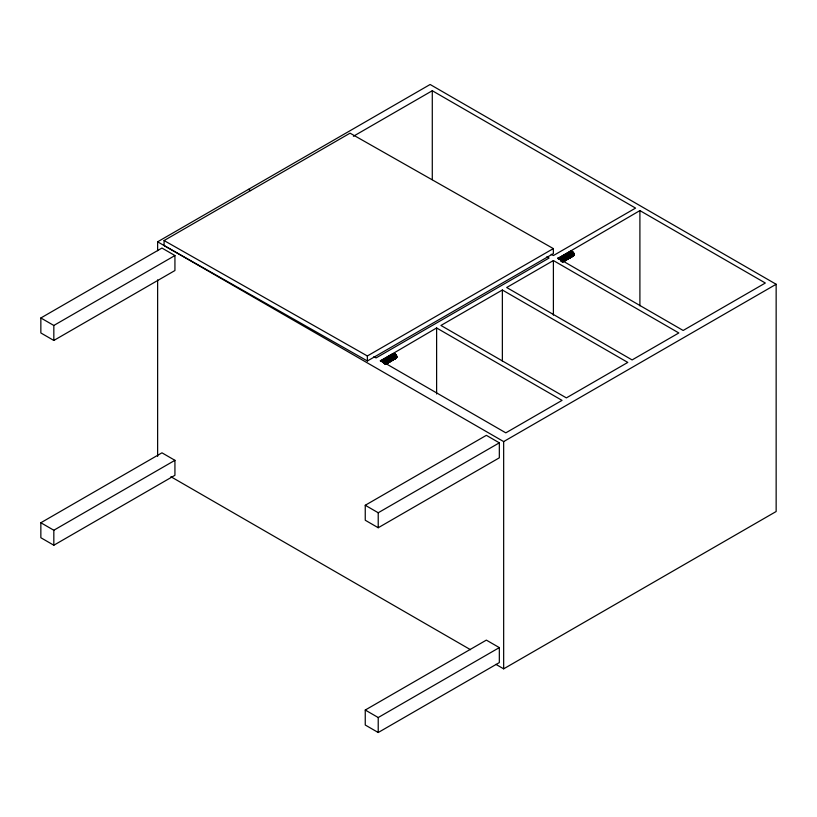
<?xml version="1.0" encoding="UTF-8"?>
<svg xmlns="http://www.w3.org/2000/svg" width="817" height="817" viewBox="0 0 817 817"><rect width="100%" height="100%" fill="white"/><g stroke="black" fill="none" stroke-linecap="round" stroke-linejoin="round"><path stroke-width="1.23" d="M395.939 356.6L395.837 355.865M563.005 261.777L573.861 255.496L574.106 254.016L572.931 251.932L571.287 251.391L558.307 258.877M389.729 361.073L391.843 359.797M385.777 363.728L387.901 362.462M390.015 361.196L395.305 358.04L389.893 361.155M564.179 260.715L571.583 256.293M386.308 363.759L395.867 358.163C398.104 357.356 395.959 353.312 393.947 353.771L380.967 361.267L380.385 360.93L436.615 327.964L562.045 400.381L505.815 432.847L380.385 360.43M563.648 261.379L573.677 255.65L563.036 261.757M380.385 360.93L393.365 353.434L393.947 353.771L381.171 361.206L394.182 353.71L381.386 361.196L394.448 353.71L381.621 361.226L394.723 353.771L381.866 361.308L395.019 353.894L382.111 361.431L395.305 354.078L382.407 361.625L395.867 354.598L383.193 362.482L396.122 354.915L382.948 362.156L380.967 361.267M559.206 258.918L572.349 251.513L559.451 259.04L572.646 251.697L559.747 259.234L573.207 252.208L560.533 260.102L573.452 252.535L560.288 259.775L558.511 258.826L571.287 251.391L570.695 251.054L557.725 258.54L639.905 210.592L765.335 283.019L683.155 330.466L557.725 258.039M562.249 261.624L574.157 254.71L562.259 261.43L574.106 254.016L560.911 260.817L573.861 253.26L560.738 260.449L573.677 252.882L560.533 260.102M561.054 261.195L574.004 253.638L560.911 260.817M384.919 364.004L396.817 357.1L384.93 363.81L396.817 356.927L384.919 363.688L396.817 356.763L384.889 363.351L396.664 356.018L383.582 363.208L396.521 355.64L383.408 362.83L396.337 355.272L383.193 362.482M385.838 363.933L396.766 357.407L384.909 364.035M386.533 363.688L396.122 358.132M562.811 261.92L573.452 255.752L563.71 261.369M157.63 250.696L157.63 241.812L430.13 84.488L776.15 284.265L776.15 511.513L503.66 668.837L495.919 664.364M164.074 240.555L350.054 133.171L553.344 248.593L553.375 253.607L367.384 360.981L164.105 245.57L164.074 240.555L367.354 355.967L553.344 248.593M353.393 136.276L432.285 90.728L635.575 208.1L553.395 255.547L551.189 254.271M40.85 317.976L161.96 248.051L174.93 255.547L174.93 270.529L53.83 340.454L40.85 332.958L40.85 317.976L53.83 325.462L174.93 255.547M40.85 522.747L161.96 452.822L174.93 460.318L174.93 475.3L53.83 545.225L40.85 537.729L40.85 522.747L53.83 530.243L174.93 460.318M502.363 290.004L440.935 325.462L566.375 397.889L627.793 362.421L502.363 290.004L502.363 361.114M553.395 260.541L506.683 287.513L632.113 359.929L678.835 332.958L553.395 260.541L553.395 315.137M564.547 260.776L573.207 255.782L572.349 255.496M385.695 364.137L396.521 357.877L385.818 363.974M385.512 364.29L396.337 358.04L385.665 364.168M365.25 505.263L486.36 435.338L499.33 442.834L499.33 457.816L378.22 527.741L365.25 520.245L365.25 505.263L378.22 512.759L499.33 442.834M157.63 241.812L503.66 441.588L776.15 284.265M365.25 710.034L486.36 640.119L499.33 647.605L499.33 662.587L378.22 732.512L365.25 725.016L365.25 710.034L378.22 717.53L499.33 647.605M558.511 258.826L571.777 251.319M563.985 260.643L571.563 256.283M385.563 363.657L387.728 362.411M385.849 363.749L395.602 358.132M563.158 261.583L573.861 255.496M564.363 260.756L573.207 255.782M385.92 363.759L395.867 358.163M562.249 261.644L574.106 255.016M572.278 252.473L572.86 252.933M546.859 256.763L549.075 258.039L376.065 357.928L373.859 356.661M248.46 189.37L250.625 190.616M170.896 476.719L470.49 649.689M367.354 355.967L367.384 360.981M639.905 210.592L639.905 305.834M503.66 441.588L503.66 668.837M436.615 327.964L436.615 393.988M432.285 90.728L432.285 179.617M378.22 512.759L378.22 527.741M378.22 717.53L378.22 732.512M157.63 279.894L157.63 456.366M53.83 325.462L53.83 340.454M53.83 530.243L53.83 545.225M572.063 251.381L558.961 258.836L572.063 251.381M574.004 255.282L562.198 261.92L574.004 255.282"/></g></svg>
